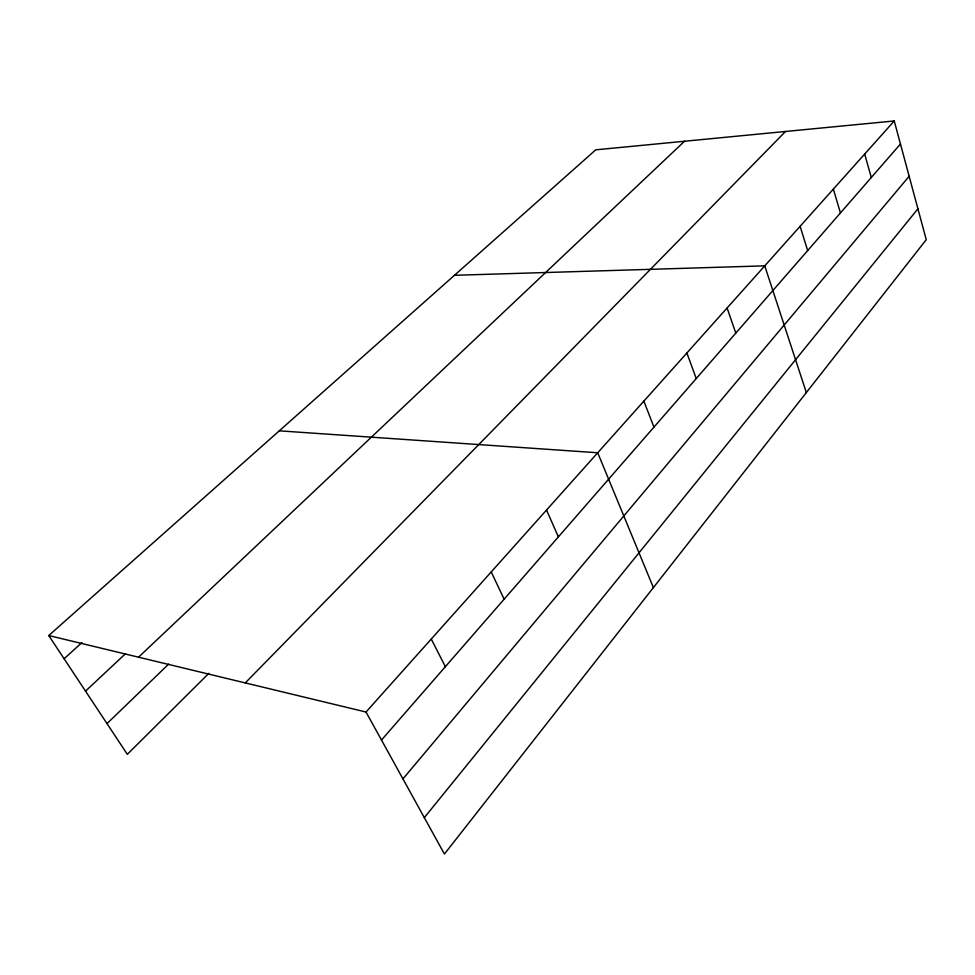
<?xml version="1.0" encoding="UTF-8"?>
<svg xmlns="http://www.w3.org/2000/svg" width="975" height="975" viewBox="0 0 975 975"><rect width="100%" height="100%" fill="white"/><g stroke="black" fill="none" stroke-linecap="round" stroke-linejoin="round"><path stroke-width="1.46" d="M424.32 817.635L917.926 208.796M402.943 778.903L909.151 176.268M381.493 740.049L900.461 144.007M366.027 712.03L894.246 120.961L926.25 239.679L444.417 854.039L366.027 712.03L48.75 635.542L595.749 149.833L894.246 120.961M245.261 682.914L785.509 131.479M208.857 673.335L127.323 754.321L48.75 635.542M107.006 723.608L168.638 664.121M138.548 657.187L684.535 141.241M85.52 691.129L125.409 653.786M64.118 658.759L81.949 642.574M454.447 275.303L764.753 265.846L806.337 392.572M279.289 430.828L597.712 452.766L653.384 587.608M431.255 639.027L445.368 666.693M491.217 571.923L504.136 599.198M546.536 510.035L558.383 536.896M643.853 401.127L653.957 427.135M686.888 352.987L696.247 378.556M727.094 307.99L735.796 333.133M800.109 226.285L807.678 250.575M833.357 189.089L840.426 212.952M864.679 154.038L871.309 177.499"/></g></svg>
